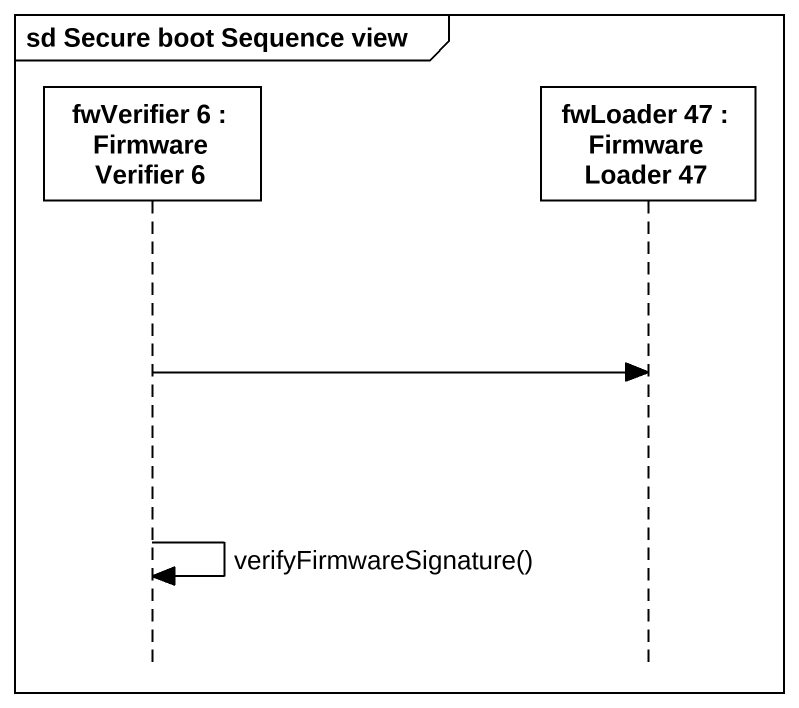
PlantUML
@startuml
mainframe sd Secure boot Sequence view
hide footbox
participant "fwVerifier 6 : Firmware Verifier 6" as fwVerifier_6
participant "fwLoader 47 : Firmware Loader 47" as fwLoader_47

fwVerifier_6 -> fwLoader_47
fwVerifier_6 -> fwVerifier_6 : verifyFirmwareSignature()
@enduml
